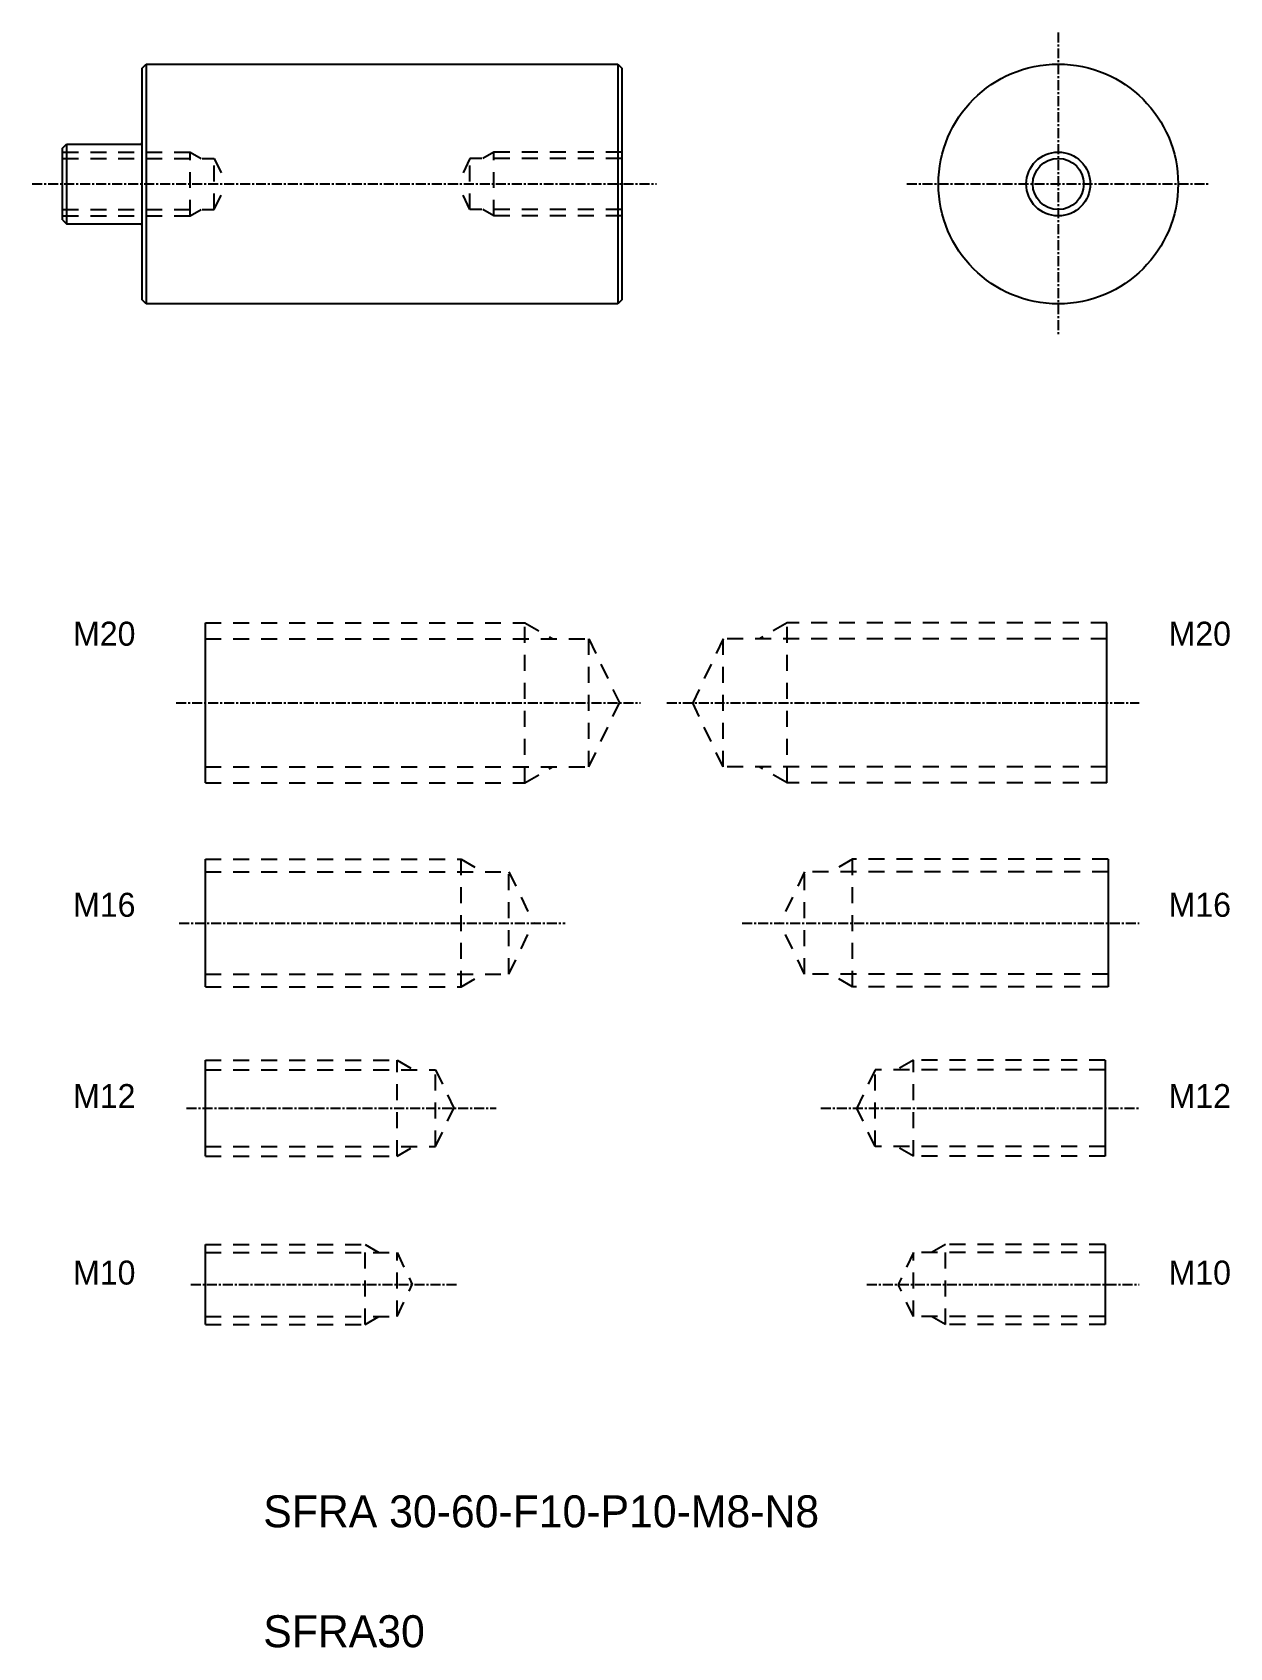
# Model space of a CAD drawing. Extents: x 65 to 214, y -13 to 189.
import ezdxf

# ---------------------------------------------------------------- set-up
doc = ezdxf.new("R2010")
doc.units = 0
doc.linetypes.add('CENTER', pattern=[2, 1.25, -0.25, 0.25, -0.25])
doc.linetypes.add('DASHED', pattern=[3.5, 2, -1.5])
doc.layers.get('0').update_dxf_attribs({"linetype": 'CONTINUOUS'})
doc.layers.add('CENTER', color=1, linetype='CENTER')

msp = doc.modelspace()

# ---------------------------------------------------------------- linework, layer by layer
for p, q in [((78.32, 184.46), (78.82, 184.96)), ((78.32, 155.46), (78.32, 184.46)), ((78.82, 184.96), (78.82, 154.96)), ((78.82, 184.96), (137.82, 184.96)), ((137.82, 184.96), (137.82, 154.96)), ((137.82, 184.96), (138.32, 184.46)), ((138.32, 184.46), (138.32, 155.46)), ((137.82, 177.46), (137.82, 177.46)), ((68.32, 174.46), (68.82, 174.96)), ((68.32, 165.46), (68.32, 174.46)), ((137.82, 169.96), (137.82, 169.96)), ((68.32, 165.46), (68.82, 164.96)), ((78.82, 154.96), (78.32, 155.46)), ((137.82, 154.96), (78.82, 154.96)), ((138.32, 155.46), (137.82, 154.96)), ((86.21, 95.05), (86.21, 115.05)), ((199.01, 95.05), (199.01, 115.05)), ((86.21, 69.52), (86.21, 85.52)), ((199.2, 85.52), (199.2, 69.52)), ((86.21, 48.37), (86.21, 60.37)), ((198.83, 60.37), (198.83, 48.37)), ((86.21, 27.29), (86.21, 37.29)), ((198.83, 37.29), (198.83, 27.29))]:
    msp.add_line(p, q)
at = {"color": 3, "linetype": 'DASHED'}
for p, q in [((68.32, 173.96), (84.32, 173.96)), ((84.32, 173.96), (85.7, 173.16)), ((84.32, 165.96), (84.32, 173.96)), ((122.32, 173.96), (120.93, 173.16)), ((138.32, 173.96), (122.32, 173.96)), ((122.32, 165.96), (122.32, 173.96)), ((68.32, 173.16), (87.32, 173.16)), ((87.32, 173.16), (88.84, 169.96)), ((87.32, 166.76), (87.32, 173.16)), ((119.32, 173.16), (117.8, 169.96)), ((138.32, 173.16), (119.32, 173.16)), ((119.32, 166.76), (119.32, 173.16)), ((87.32, 166.76), (88.84, 169.96)), ((119.32, 166.76), (117.8, 169.96)), ((68.32, 166.76), (87.32, 166.76)), ((68.32, 165.96), (84.32, 165.96)), ((84.32, 165.96), (85.7, 166.76)), ((138.32, 166.76), (119.32, 166.76)), ((122.32, 165.96), (120.93, 166.76)), ((138.32, 165.96), (122.32, 165.96)), ((86.21, 115.05), (126.21, 115.05)), ((126.21, 95.05), (126.21, 115.05)), ((126.21, 115.05), (129.67, 113.05)), ((159.01, 115.05), (155.54, 113.05)), ((199.01, 115.05), (159.01, 115.05)), ((159.01, 95.05), (159.01, 115.05)), ((86.21, 113.05), (134.21, 113.05)), ((134.21, 113.05), (138.02, 105.05)), ((134.21, 97.05), (134.21, 113.05)), ((151.01, 113.05), (147.2, 105.05)), ((199.01, 113.05), (151.01, 113.05)), ((151.01, 97.05), (151.01, 113.05)), ((134.21, 97.05), (138.02, 105.05)), ((151.01, 97.05), (147.2, 105.05)), ((86.21, 97.05), (134.21, 97.05)), ((126.21, 95.05), (129.67, 97.05)), ((199.01, 97.05), (151.01, 97.05)), ((159.01, 95.05), (155.54, 97.05)), ((86.21, 95.05), (126.21, 95.05)), ((199.01, 95.05), (159.01, 95.05)), ((86.21, 85.52), (118.21, 85.52)), ((118.21, 69.52), (118.21, 85.52)), ((118.21, 85.52), (120.98, 83.92)), ((167.2, 85.52), (164.43, 83.92)), ((199.2, 85.52), (167.2, 85.52)), ((167.2, 69.52), (167.2, 85.52)), ((86.21, 83.92), (124.21, 83.92)), ((124.21, 71.12), (124.21, 83.92)), ((124.21, 83.92), (127.26, 77.52)), ((161.2, 83.92), (158.15, 77.52)), ((199.2, 83.92), (161.2, 83.92)), ((161.2, 71.12), (161.2, 83.92)), ((124.21, 71.12), (127.26, 77.52)), ((161.2, 71.12), (158.15, 77.52)), ((86.21, 71.12), (124.21, 71.12)), ((118.21, 69.52), (120.98, 71.12)), ((199.2, 71.12), (161.2, 71.12)), ((167.2, 69.52), (164.43, 71.12)), ((86.21, 69.52), (118.21, 69.52)), ((199.2, 69.52), (167.2, 69.52)), ((86.21, 60.37), (110.21, 60.37)), ((86.21, 59.17), (115.01, 59.17)), ((110.21, 48.37), (110.21, 60.37)), ((110.21, 60.37), (112.29, 59.17)), ((115.01, 49.57), (115.01, 59.17)), ((115.01, 59.17), (117.29, 54.37)), ((170.03, 59.17), (167.74, 54.37)), ((198.83, 59.17), (170.03, 59.17)), ((170.03, 49.57), (170.03, 59.17)), ((174.83, 60.37), (172.75, 59.17)), ((198.83, 60.37), (174.83, 60.37)), ((174.83, 48.37), (174.83, 60.37)), ((115.01, 49.57), (117.29, 54.37)), ((170.03, 49.57), (167.74, 54.37)), ((86.21, 49.57), (115.01, 49.57)), ((110.21, 48.37), (112.29, 49.57)), ((198.83, 49.57), (170.03, 49.57)), ((174.83, 48.37), (172.75, 49.57)), ((86.21, 48.37), (110.21, 48.37)), ((198.83, 48.37), (174.83, 48.37)), ((86.21, 37.29), (106.21, 37.29)), ((106.21, 27.29), (106.21, 37.29)), ((106.21, 37.29), (107.94, 36.29)), ((178.83, 37.29), (177.1, 36.29)), ((178.83, 27.29), (178.83, 37.29)), ((198.83, 37.29), (178.83, 37.29)), ((86.21, 36.29), (110.21, 36.29)), ((110.21, 36.29), (112.11, 32.29)), ((110.21, 28.29), (110.21, 36.29)), ((174.83, 36.29), (172.92, 32.29)), ((198.83, 36.29), (174.83, 36.29)), ((174.83, 28.29), (174.83, 36.29)), ((110.21, 28.29), (112.11, 32.29)), ((174.83, 28.29), (172.92, 32.29)), ((86.21, 28.29), (110.21, 28.29)), ((106.21, 27.29), (107.94, 28.29)), ((198.83, 28.29), (174.83, 28.29)), ((178.83, 27.29), (177.1, 28.29)), ((86.21, 27.29), (106.21, 27.29)), ((198.83, 27.29), (178.83, 27.29))]:
    msp.add_line(p, q, dxfattribs=at)
at = {"color": 7, "linetype": 'CONTINUOUS'}
for p, q in [((68.82, 174.96), (78.12, 174.96)), ((68.82, 164.96), (78.12, 164.96))]:
    msp.add_line(p, q, dxfattribs=at)
at = {"color": 7}
msp.add_line((68.82, 174.96), (68.82, 164.96), dxfattribs=at)
msp.add_circle((192.95, 169.96), 15)
at = {"color": 3, "linetype": 'CONTINUOUS'}
msp.add_circle((192.95, 169.96), 4, dxfattribs=at)
at = {"color": 7, "linetype": 'CONTINUOUS'}
msp.add_circle((192.95, 169.96), 3.2, dxfattribs=at)
for centre, start, end in [((78.12, 175.16), 270, 0), ((78.12, 164.76), 0, 90)]:
    msp.add_arc(centre, 0.2, start, end)
at = {"layer": 'CENTER', "color": 1, "linetype": 'CENTER'}
for p, q in [((192.95, 188.93), (192.95, 150.99)), ((64.55, 169.96), (142.66, 169.96)), ((173.98, 169.96), (211.93, 169.96)), ((82.55, 105.05), (140.66, 105.05)), ((143.95, 105.05), (203.07, 105.05)), ((82.95, 77.52), (131.22, 77.52)), ((153.39, 77.52), (203.07, 77.52)), ((83.86, 54.37), (122.6, 54.37)), ((163.25, 54.37), (203.07, 54.37)), ((84.38, 32.29), (117.67, 32.29)), ((168.99, 32.29), (203.07, 32.29))]:
    msp.add_line(p, q, dxfattribs=at)

# ---------------------------------------------------------------- texts
at = {"color": 7}
for s, p in [('M20', (69.66, 112.21)), ('M20', (206.76, 112.21)), ('M16', (69.66, 78.3)), ('M16', (206.76, 78.3)), ('M12', (69.66, 54.37)), ('M12', (206.76, 54.37)), ('M10', (69.66, 32.29)), ('M10', (206.76, 32.29))]:
    msp.add_text(s, height=3, dxfattribs=at).set_placement(p)
for s, p in [('SFRA 30-60-F10-P10-M8-N8', (93.46, 1.93)), ('SFRA30', (93.46, -13.07))]:
    msp.add_text(s, height=4).set_placement(p)

doc.saveas('drawing.dxf')
